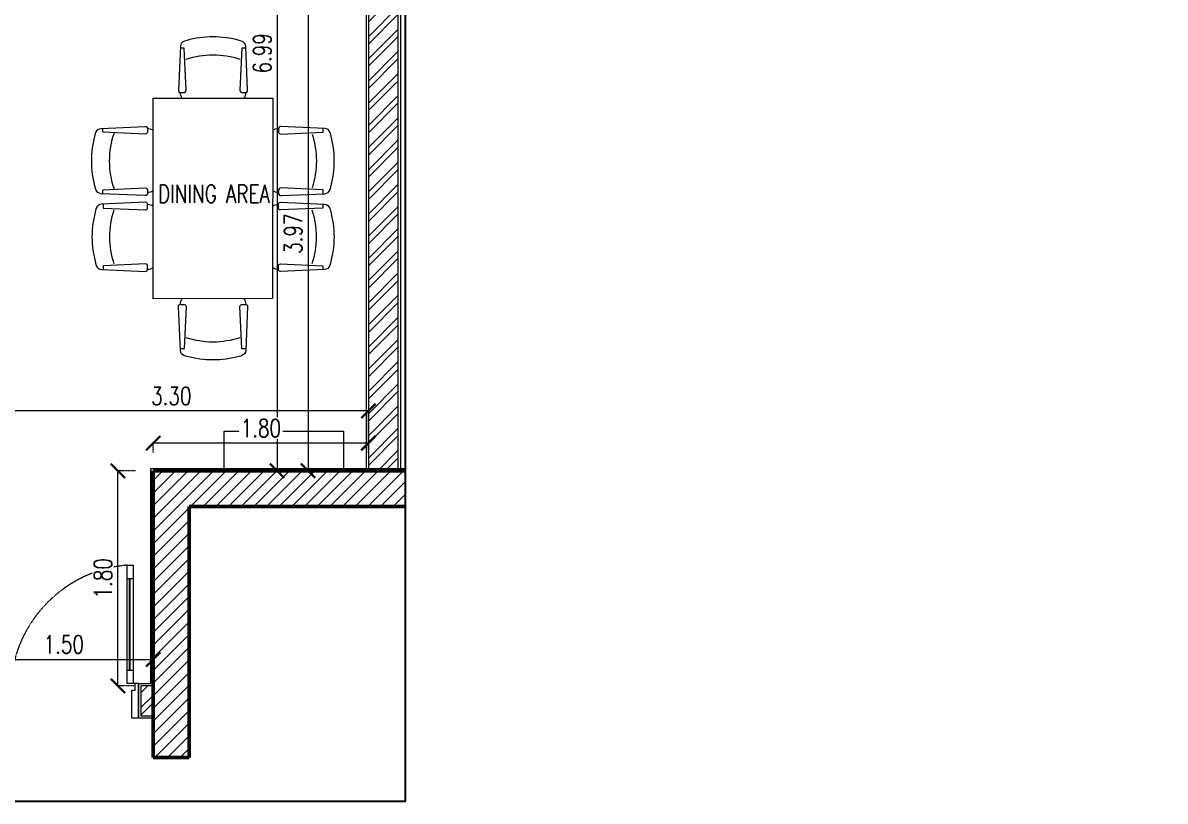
# Model space of a CAD drawing. Header units: metres. Extents: x 0 to 104350, y 982 to 43174.
# Drawn here: x 16527 to 26087, y 14509 to 21025 of the extents above; entities that cross this region are included whole.
import ezdxf
from ezdxf.xclip import XClip

# ---------------------------------------------------------------- set-up
doc = ezdxf.new("R2010")
doc.units = ezdxf.units.M
doc.header["$XCLIPFRAME"] = 2
doc.linetypes.add('DASHED2', pattern=[0.375, 0.25, -0.125])
doc.linetypes.add('DOT2', pattern=[0.125, 0, -0.125])
doc.layers.get('0').update_dxf_attribs({"lineweight": 30})
for name, color, linetype, lineweight in [('A-ANNO-DIMS', 1, 'Continuous', 0), ('A-CLNG-GRID', 2, 'Continuous', 5), ('A-DOOR', 1, 'Continuous', 5), ('A-DOOR-FRAM', 1, 'Continuous', 0), ('A-FURN', 8, 'Continuous', 0), ('A-ROOM-NMBR', 1, 'Continuous', 0), ('A-WALL', 3, 'Continuous', 18), ('dimensions', 90, 'Continuous', 30), ('G-ANNO-HATCH', 8, 'Continuous', 0), ('HATCH', 8, 'Continuous', 0), ('S-COLS', 52, 'Continuous', 9)]:
    doc.layers.add(name, color=color, linetype=linetype, lineweight=lineweight)
doc.styles.add('$2$08-M-BLDG-1_50', font='romans.shx', dxfattribs={"width": 0.75, "height": 150})
doc.styles.add('Al-Jazi-text-100', font='romans.shx', dxfattribs={"width": 0.75, "height": 150})
doc.styles.get("Standard").update_dxf_attribs({"font": 'arial.ttf'})
doc.dimstyles.new('Al-Jazi-DIM 100', dxfattribs={"dimtxt": 150, "dimasz": 120, "dimexe": 0, "dimexo": 150, "dimgap": 50, "dimtad": 1, "dimlfac": 0.001, "dimzin": 1, "dimdsep": 46, "dimtxsty": 'Al-Jazi-text-100', "dimblk": 'ARCHTICK', "dimcen": 150, "dimclrd": 1, "dimclre": 256, "dimclrt": 2, "dimadec": 0, "dimazin": 0, "dimtfac": 1, "dimtix": 1, "dimtmove": 2, "dimatfit": 2, "dimfxl": 150, "dimtfill": 1, "dimtolj": 1, "dimlwd": 5, "dimlwe": 5, "dimarcsym": 0})
doc.dimstyles.new('ISO-25', dxfattribs={"dimtxt": 60, "dimasz": 20, "dimexe": 1.25, "dimexo": 0.625, "dimgap": 0.1, "dimtad": 0, "dimtxsty": 'Standard', "dimblk": 'ARCHTICK', "dimcen": 2.5, "dimse1": 1, "dimse2": 1, "dimadec": 0, "dimazin": 0, "dimtfac": 1, "dimtmove": 0, "dimatfit": 3, "dimldrblk": 'ARCHTICK', "dimfxl": 1, "dimarcsym": 0})
pattern_1 = [(45, (-188201.82, 35283.02), (-92.807765, 92.807765), []), (45, (-188139.95, 35283.02), (-92.807765, 92.807765), [])]
pattern_2 = [(45, (116748.97, -54336.016), (-53.033, 53.033), [])]

# ---------------------------------------------------------------- blocks, each defined once
blk = doc.blocks.new('*U119')
for p, q in [((-5314.1, 135750.6), (-5249.2, 135754.1)), ((-5201.2, 134855.4), (-5249.2, 135754.1)), ((-5251.2, 134852.7), (-5299.1, 135751.4)), ((-5243.9, 135654.2), (-5293.8, 135651.6)), ((-5271.3, 135652.8), (-5234.1, 134955.1)), ((-5266.3, 135653), (-5229.1, 134955.4)), ((-5206.6, 134956.6), (-5256.6, 134953.9)), ((-5201.2, 134855.4), (-5251.2, 134852.7))]:
    blk.add_line(p, q)
at = {"linetype": 'DASHED2'}
blk.add_arc((-5341.8, 135819.4), 974.2, 278.29264, 1.87026, dxfattribs=at)
at = {"layer": 'A-DOOR-FRAM'}
for p, q in [((-5353.1, 136012.6), (-5303.2, 136015.2)), ((-4404.4, 136063.2), (-4354.5, 136065.8)), ((-4354.5, 136065.8), (-4340.5, 135802.6)), ((-5339, 135749.3), (-5353.1, 136012.6)), ((-4340.5, 135802.6), (-4365.4, 135801.2)), ((-5339, 135749.3), (-5314.1, 135750.6))]:
    blk.add_line(p, q, dxfattribs=at)
for points in [[(-5303.2, 136015.2), (-5291.8, 135801.9), (-5316.7, 135800.6), (-5314.1, 135750.6)], [(-4404.4, 136063.2), (-4393.1, 135849.8), (-4368.1, 135851.2), (-4365.4, 135801.2)]]:
    blk.add_lwpolyline(points, dxfattribs=at)
blk = doc.blocks.new('A$C78284c7d')
at = {"layer": 'A-FURN'}
for points in [[(-271.9, 906.7), (-243.4, 906.7, -0.401286), (-242.2, 905.5), (-226.6, 552.8, -0.50046), (-249.4, 534.6), (-268, 534.6, -0.50046), (-290.8, 552.8), (-274.4, 920.9, -0.320293), (-240.4, 964.4), (-221, 970.1, -0.136318), (219.1, 970), (238.5, 964.3, -0.320293), (272.5, 920.9), (288.8, 552.7, -0.50046), (266, 534.5), (247.4, 534.6, -0.50046), (224.6, 552.8), (240.3, 905.5, -0.401286), (241.5, 906.6), (274.4, 906.6)], [(-922.2, -310), (-922.2, -281.5, -0.401286), (-921.1, -280.3), (-568.4, -264.7, -0.50046), (-550.2, -287.5), (-550.2, -306.1, -0.50046), (-568.4, -328.9), (-936.5, -312.5, -0.320293), (-979.9, -278.5), (-985.6, -259.1, -0.136318), (-985.6, 181), (-979.9, 200.4, -0.320293), (-936.4, 234.4), (-568.3, 250.7, -0.50046), (-550.1, 227.9), (-550.1, 209.3, -0.50046), (-568.3, 186.5), (-921.1, 202.2, -0.401286), (-922.2, 203.4), (-922.2, 236.3)], [(920.9, -309.9), (920.9, -281.5, 0.401286), (919.7, -280.3), (567, -264.7, 0.50046), (548.8, -287.4), (548.8, -306.1, 0.50046), (567, -328.9), (935.1, -312.5, 0.320293), (978.6, -278.5), (984.3, -259.1, 0.136318), (984.2, 181), (978.5, 200.4, 0.320293), (935.1, 234.4), (566.9, 250.7, 0.50046), (548.7, 228), (548.7, 209.3, 0.50046), (566.9, 186.5), (919.7, 202.2, 0.401286), (920.8, 203.4), (920.8, 236.3)], [(-920.1, -403.3), (-920.1, -431.8, 0.401286), (-919, -432.9), (-566.2, -448.6, 0.50046), (-548, -425.8), (-548, -407.1, 0.50046), (-566.2, -384.4), (-934.3, -400.7, 0.320293), (-977.8, -434.8), (-983.5, -454.2, 0.136318), (-983.5, -894.2), (-977.8, -913.6, 0.320293), (-934.3, -947.7), (-566.2, -964, 0.50046), (-548, -941.2), (-548, -922.5, 0.50046), (-566.2, -899.8), (-918.9, -915.5, 0.401286), (-920.1, -916.6), (-920.1, -949.5)], [(918.7, -403.3), (918.7, -431.7, -0.401286), (917.6, -432.9), (564.8, -448.5, -0.50046), (546.6, -425.8), (546.6, -407.1, -0.50046), (564.9, -384.4), (933, -400.7, -0.320293), (976.4, -434.7), (982.1, -454.2, -0.136318), (982.1, -894.2), (976.4, -913.6, -0.320293), (932.9, -947.6), (564.8, -963.9, -0.50046), (546.6, -941.2), (546.6, -922.5, -0.50046), (564.8, -899.8), (917.6, -915.4, -0.401286), (918.7, -916.6), (918.7, -949.5)], [(-271.9, -1611.3), (-243.4, -1611.3, 0.401286), (-242.2, -1610.1), (-226.6, -1257.4, 0.50046), (-249.4, -1239.2), (-268, -1239.2, 0.50046), (-290.8, -1257.4), (-274.4, -1625.5, 0.320293), (-240.4, -1669), (-221, -1674.7, 0.136318), (219.1, -1674.6), (238.5, -1668.9, 0.320293), (272.5, -1625.5), (288.8, -1257.3, 0.50046), (266, -1239.1), (247.4, -1239.2, 0.50046), (224.6, -1257.4), (240.3, -1610.1, 0.401286), (241.5, -1611.2), (274.4, -1611.2)]]:
    blk.add_lwpolyline(points, format="xyb", dxfattribs=at)
blk.add_lwpolyline([(-501, 487.1), (-499, -1191.5), (501, -1191.6), (499, 487), (499, 487), (-501, 487.1)], close=True, dxfattribs=at)
for centre, radius, start, end in [((-0.9, 136), 714.4, 71.57625, 108.41375), ((-186.4, 535.2), 87.7, 180.71077, 213.26635), ((184.4, 535.1), 87.7, 326.91897, 359.27924), ((-550.7, 146.3), 87.7, 55.21185, 89.27924), ((549.3, 146.3), 87.7, 90.72076, 123.08103), ((150.2, -39), 714.4, 340.61889, 19.36955), ((-151.6, -39), 714.4, 161.57625, 198.41375), ((-548.6, -215.7), 87.7, 268.9797, 303.58806), ((547.2, -215.9), 87.7, 237.37382, 271.02032), ((-149.5, -674.3), 714.4, 161.58625, 198.42375), ((-548.6, -488.8), 87.7, 56.29787, 89.28923), ((547.2, -488.7), 87.7, 90.71077, 122.51528), ((148.1, -674.2), 714.4, 341.57625, 18.41375), ((-548.6, -859.6), 87.7, 270.72076, 303.08103), ((547.2, -859.5), 87.7, 237.96853, 269.27924), ((-186.4, -1239.8), 87.7, 146.63006, 179.28923), ((184.4, -1239.7), 87.7, 0.72076, 33.08103), ((-0.9, -840.6), 714.4, 251.58625, 288.42375)]:
    blk.add_arc(centre, radius, start, end, dxfattribs=at)
blk = doc.blocks.new('Typical')
at = {"layer": 'S-COLS'}
h = blk.add_hatch(dxfattribs=at)
h.set_pattern_fill('FP_1', color=256, scale=1000, style=0, pattern_type=2)
h.set_pattern_definition(pattern_2)
h.paths.add_polyline_path([(113988.1, -49026.4), (117538.3, -49026.4), (117538.3, -48726.4), (113988.1, -48726.4)])
h = blk.add_hatch(dxfattribs=at)
h.set_pattern_fill('FP_1', color=256, scale=1000, style=0, pattern_type=2)
h.set_pattern_definition(pattern_2)
h.paths.add_polyline_path([(114288.1, -51126.4), (114288.1, -49026.4), (113988.1, -49026.4), (113988.1, -51126.4)])
at = {"layer": 'S-COLS', "lineweight": 50}
for p, q in [((117838.3, -48726.4), (113988.1, -48726.4)), ((113988.1, -48726.4), (113988.1, -51126.4)), ((114288.1, -49026.4), (117538.3, -49026.4)), ((114288.1, -51126.4), (114288.1, -49026.4)), ((113988.1, -51126.4), (114288.1, -51126.4))]:
    blk.add_line(p, q, dxfattribs=at)
blk = doc.blocks.new('_ArchTick')
at = {"color": 0, "linetype": 'ByBlock', "const_width": 0.15}
blk.add_lwpolyline([(-0.5, -0.5), (0.5, 0.5)], dxfattribs=at)
blk = doc.blocks.new('*D184')
at = {"layer": 'A-ANNO-DIMS', "linetype": 'DOT2', "lineweight": 5, "transparency": 16777216}
for p, q in [((19269.4, 21244.2), (18915.1, 21244.2)), ((19269.4, 17274.2), (18915.1, 17274.2))]:
    blk.add_line(p, q, dxfattribs=at)
at = {"layer": 'A-ANNO-DIMS', "color": 1, "lineweight": 5, "transparency": 16777216}
blk.add_line((18915.1, 21244.2), (18915.1, 17274.2), dxfattribs=at)
at = {"layer": 'Defpoints', "color": 0, "transparency": 16777216}
for p in [(19419.4, 21244.2), (18915.1, 17274.2), (19419.4, 17274.2)]:
    blk.add_point(p, dxfattribs=at)
at = {"layer": 'A-ANNO-DIMS', "color": 1, "lineweight": 5, "transparency": 16777216, "xscale": 120, "yscale": 120, "zscale": 120}
for p, rotation in [((18915.1, 21244.2), 90), ((18915.1, 17274.2), 270)]:
    blk.add_blockref('_ArchTick', p, dxfattribs=dict(at, rotation=rotation))
at = {"layer": 'A-ANNO-DIMS', "color": 2, "transparency": 16777216, "insert": (18790.1, 19259.2), "char_height": 150, "attachment_point": 5, "rotation": 90, "style": 'Al-Jazi-text-100', "bg_fill": 3, "box_fill_scale": 1.1, "bg_fill_color": 256, "bg_fill_true_color": 13158600, "bg_fill_transparency": 0}
blk.add_mtext('\\A1;3.97', dxfattribs=at)
blk = doc.blocks.new('*D185')
at = {"layer": 'A-ANNO-DIMS', "linetype": 'DOT2', "lineweight": 5, "transparency": 16777216}
for p, q in [((19269.4, 24264.2), (18655.7, 24264.2)), ((19269.4, 17274.2), (18655.7, 17274.2))]:
    blk.add_line(p, q, dxfattribs=at)
at = {"layer": 'A-ANNO-DIMS', "color": 1, "lineweight": 5, "transparency": 16777216}
blk.add_line((18655.7, 24264.2), (18655.7, 17274.2), dxfattribs=at)
at = {"layer": 'Defpoints', "color": 0, "transparency": 16777216}
for p in [(19419.4, 24264.2), (18655.7, 17274.2), (19419.4, 17274.2)]:
    blk.add_point(p, dxfattribs=at)
at = {"layer": 'A-ANNO-DIMS', "color": 1, "lineweight": 5, "transparency": 16777216, "xscale": 120, "yscale": 120, "zscale": 120}
for p, rotation in [((18655.7, 24264.2), 90), ((18655.7, 17274.2), 270)]:
    blk.add_blockref('_ArchTick', p, dxfattribs=dict(at, rotation=rotation))
at = {"layer": 'A-ANNO-DIMS', "color": 2, "transparency": 16777216, "insert": (18530.7, 20769.2), "char_height": 150, "attachment_point": 5, "rotation": 90, "style": 'Al-Jazi-text-100', "bg_fill": 3, "box_fill_scale": 1.1, "bg_fill_color": 256, "bg_fill_true_color": 13158600, "bg_fill_transparency": 0}
blk.add_mtext('\\A1;6.99', dxfattribs=at)
blk = doc.blocks.new('*D186')
at = {"layer": 'A-ANNO-DIMS', "linetype": 'DOT2', "lineweight": 5, "transparency": 16777216}
for p, q in [((16120.2, 15624.2), (16120.2, 15695.7)), ((17619.4, 15624.2), (17619.4, 15695.7))]:
    blk.add_line(p, q, dxfattribs=at)
at = {"layer": 'A-ANNO-DIMS', "color": 1, "lineweight": 5, "transparency": 16777216}
blk.add_line((16120.2, 15695.7), (17619.4, 15695.7), dxfattribs=at)
at = {"layer": 'Defpoints', "color": 0, "transparency": 16777216}
for p in [(17619.4, 15695.7), (16120.2, 15474.2), (17619.4, 15474.2)]:
    blk.add_point(p, dxfattribs=at)
at = {"layer": 'A-ANNO-DIMS', "color": 1, "lineweight": 5, "transparency": 16777216, "xscale": 120, "yscale": 120, "zscale": 120, "rotation": 180}
blk.add_blockref('_ArchTick', (16120.2, 15695.7), dxfattribs=at)
at = {"layer": 'A-ANNO-DIMS', "color": 1, "lineweight": 5, "transparency": 16777216, "xscale": 120, "yscale": 120, "zscale": 120}
blk.add_blockref('_ArchTick', (17619.4, 15695.7), dxfattribs=at)
at = {"layer": 'A-ANNO-DIMS', "color": 2, "transparency": 16777216, "insert": (16869.8, 15820.7), "char_height": 150, "attachment_point": 5, "style": 'Al-Jazi-text-100', "bg_fill": 3, "box_fill_scale": 1.1, "bg_fill_color": 256, "bg_fill_true_color": 13158600, "bg_fill_transparency": 0}
blk.add_mtext('\\A1;1.50', dxfattribs=at)
blk = doc.blocks.new('*D187')
at = {"layer": 'A-ANNO-DIMS', "linetype": 'DOT2', "lineweight": 5, "transparency": 16777216}
for p, q in [((17469.2, 17274.2), (17323.1, 17274.2)), ((17469.2, 15474.2), (17323.1, 15474.2))]:
    blk.add_line(p, q, dxfattribs=at)
at = {"layer": 'A-ANNO-DIMS', "color": 1, "lineweight": 5, "transparency": 16777216}
blk.add_line((17323.1, 15474.2), (17323.1, 17274.2), dxfattribs=at)
at = {"layer": 'Defpoints', "color": 0, "transparency": 16777216}
for p in [(17323.1, 17274.2), (17619.2, 17274.2), (17619.2, 15474.2)]:
    blk.add_point(p, dxfattribs=at)
at = {"layer": 'A-ANNO-DIMS', "color": 1, "lineweight": 5, "transparency": 16777216, "xscale": 120, "yscale": 120, "zscale": 120}
for p, rotation in [((17323.1, 17274.2), 90), ((17323.1, 15474.2), 270)]:
    blk.add_blockref('_ArchTick', p, dxfattribs=dict(at, rotation=rotation))
at = {"layer": 'A-ANNO-DIMS', "color": 2, "transparency": 16777216, "insert": (17198.1, 16374.2), "char_height": 150, "attachment_point": 5, "rotation": 90, "style": 'Al-Jazi-text-100', "bg_fill": 3, "box_fill_scale": 1.1, "bg_fill_color": 256, "bg_fill_true_color": 13158600, "bg_fill_transparency": 0}
blk.add_mtext('\\A1;1.80', dxfattribs=at)
blk = doc.blocks.new('*D188')
at = {"layer": 'A-ANNO-DIMS', "linetype": 'DOT2', "lineweight": 5, "transparency": 16777216}
for p, q in [((17619.2, 17424.2), (17619.2, 17506.4)), ((19419.4, 17424.2), (19419.4, 17506.4))]:
    blk.add_line(p, q, dxfattribs=at)
at = {"layer": 'A-ANNO-DIMS', "color": 1, "lineweight": 5, "transparency": 16777216}
blk.add_line((19419.4, 17506.4), (17619.2, 17506.4), dxfattribs=at)
at = {"layer": 'Defpoints', "color": 0, "transparency": 16777216}
for p in [(17619.2, 17506.4), (17619.2, 17274.2), (19419.4, 17274.2)]:
    blk.add_point(p, dxfattribs=at)
at = {"layer": 'A-ANNO-DIMS', "color": 1, "lineweight": 5, "transparency": 16777216, "xscale": 120, "yscale": 120, "zscale": 120, "rotation": 180}
blk.add_blockref('_ArchTick', (17619.2, 17506.4), dxfattribs=at)
at = {"layer": 'A-ANNO-DIMS', "color": 1, "lineweight": 5, "transparency": 16777216, "xscale": 120, "yscale": 120, "zscale": 120}
blk.add_blockref('_ArchTick', (19419.4, 17506.4), dxfattribs=at)
at = {"layer": 'A-ANNO-DIMS', "color": 2, "transparency": 16777216, "insert": (18519.3, 17631.4), "char_height": 150, "attachment_point": 5, "style": 'Al-Jazi-text-100', "bg_fill": 3, "box_fill_scale": 1.1, "bg_fill_color": 256, "bg_fill_true_color": 13158600, "bg_fill_transparency": 0}
blk.add_mtext('\\A1;1.80', dxfattribs=at)
blk = doc.blocks.new('*D215')
at = {"layer": 'A-ANNO-DIMS', "linetype": 'DOT2', "lineweight": 5, "transparency": 16777216}
for p, q in [((16120.2, 17771.2), (16120.2, 17775.5)), ((19419.4, 17424.2), (19419.4, 17775.5))]:
    blk.add_line(p, q, dxfattribs=at)
at = {"layer": 'A-ANNO-DIMS', "color": 1, "lineweight": 5, "transparency": 16777216}
blk.add_line((19419.4, 17775.5), (16120.2, 17775.5), dxfattribs=at)
at = {"layer": 'Defpoints', "color": 0, "transparency": 16777216}
for p in [(16120.2, 17775.5), (16120.2, 17621.2), (19419.4, 17274.2)]:
    blk.add_point(p, dxfattribs=at)
at = {"layer": 'A-ANNO-DIMS', "color": 1, "lineweight": 5, "transparency": 16777216, "xscale": 120, "yscale": 120, "zscale": 120, "rotation": 180}
blk.add_blockref('_ArchTick', (16120.2, 17775.5), dxfattribs=at)
at = {"layer": 'A-ANNO-DIMS', "color": 1, "lineweight": 5, "transparency": 16777216, "xscale": 120, "yscale": 120, "zscale": 120}
blk.add_blockref('_ArchTick', (19419.4, 17775.5), dxfattribs=at)
at = {"layer": 'A-ANNO-DIMS', "color": 2, "transparency": 16777216, "insert": (17769.8, 17900.5), "char_height": 150, "attachment_point": 5, "style": 'Al-Jazi-text-100', "bg_fill": 3, "box_fill_scale": 1.1, "bg_fill_color": 256, "bg_fill_true_color": 13158600, "bg_fill_transparency": 0}
blk.add_mtext('\\A1;3.30', dxfattribs=at)
blk = doc.blocks.new('*D619')
at = {"layer": 'Defpoints', "color": 0, "transparency": 16777216}
for p in [(98240, 15397.6), (0, 14797.6), (98307.6, 14797.6)]:
    blk.add_point(p, dxfattribs=at)
at = {"layer": 'dimensions', "color": 0, "lineweight": -2, "transparency": 16777216}
for p, q in [((98307.6, 15397.6), (98307.6, 15164)), ((98307.6, 14797.6), (98307.6, 15031.1))]:
    blk.add_line(p, q, dxfattribs=at)
at = {"layer": 'dimensions', "color": 0, "lineweight": -2, "transparency": 16777216, "xscale": 20, "yscale": 20, "zscale": 20}
for p, rotation in [((98307.6, 15397.6), 90), ((98307.6, 14797.6), 270)]:
    blk.add_blockref('_ArchTick', p, dxfattribs=dict(at, rotation=rotation))
at = {"layer": 'dimensions', "color": 0, "transparency": 16777216, "insert": (98307.6, 15097.6), "char_height": 60, "attachment_point": 5, "rotation": 90}
blk.add_mtext('600', dxfattribs=at)

msp = doc.modelspace()

# ---------------------------------------------------------------- hatches: boundary and pattern name
at = {"layer": 'G-ANNO-HATCH'}
h = msp.add_hatch(dxfattribs=at)
h.set_pattern_fill('ANSI32', color=256, scale=350)
h.set_pattern_definition(pattern_1)
h.paths.add_polyline_path([(19669.424, 21244.173), (19419.424, 21244.173), (19419.424, 17274.172), (19669.424, 17274.172)])
h = msp.add_hatch(dxfattribs=at)
h.set_pattern_fill('ANSI32', color=256, scale=350)
h.set_pattern_definition(pattern_1)
h.paths.add_polyline_path([(17619.429, 15474.173), (17515.301, 15474.173), (17515.301, 15224.173), (17619.429, 15224.173)])

# ---------------------------------------------------------------- linework, layer by layer
msp.add_lwpolyline([(3402.514, 14508.598), (19730.625, 14508.598), (19730.625, 26618.05), (3402.514, 26618.05)], close=True)
at = {"layer": 'A-CLNG-GRID'}
for points in [[(19730.625, 24534.173), (19689.424, 24534.173), (19689.424, 25734.173), (19399.424, 25734.173), (19399.424, 24534.173), (19237.137, 24534.173), (19237.137, 24244.173), (19399.424, 24244.173), (19399.424, 21764.173), (19033.831, 21764.173), (19033.831, 21224.173), (19399.424, 21224.173), (19399.424, 17274.172)], [(19689.424, 17274.172), (19689.424, 24244.173), (19730.625, 24244.173)], [(17619.429, 15204.173), (17495.301, 15204.173), (17495.301, 15494.173), (17599.429, 15494.173), (17599.221, 17294.172), (19730.625, 17294.172)]]:
    msp.add_lwpolyline(points, dxfattribs=at)
at = {"layer": 'A-FURN', "elevation": 0}
msp.add_lwpolyline([(19210.444, 17274.172), (18212.654, 17274.172), (18212.654, 17605.131), (19210.444, 17605.131)], close=True, dxfattribs=at)
at = {"layer": 'A-WALL'}
for points in [[(19730.625, 24514.173), (19669.424, 24514.173), (19669.424, 25714.173), (19419.424, 25714.173), (19419.424, 24514.173), (19257.137, 24514.173), (19257.137, 24264.173), (19419.424, 24264.173), (19419.424, 21744.173), (19053.831, 21744.173), (19053.831, 21244.173), (19419.424, 21244.173), (19419.424, 17274.172)], [(19669.424, 17274.172), (19669.424, 24264.173), (19730.625, 24264.173)], [(17619.429, 15474.173), (17515.301, 15474.173), (17515.301, 15224.173), (17619.429, 15224.173)]]:
    msp.add_lwpolyline(points, dxfattribs=at)
at = {"layer": 'HATCH'}
for points in [[(19669.424, 21244.173), (19419.424, 21244.173), (19419.424, 17274.172), (19669.424, 17274.172), (19669.424, 21244.173)], [(17619.429, 15474.173), (17515.301, 15474.173), (17515.301, 15224.173), (17619.429, 15224.173)]]:
    msp.add_lwpolyline(points, close=True, dxfattribs=at)
msp.add_lwpolyline([(19419.424, 17274.172), (19669.424, 17274.172)], dxfattribs=at)

# ---------------------------------------------------------------- block references
ref = msp.add_blockref('Typical', (-96368.841, 66000.567))
XClip(ref).set_block_clipping_path([(99771.3550347491, -51491.9684601382), (116099.4655573423, -39382.5165601852)])
at = {"layer": 'A-DOOR', "xscale": 1.100000054100572, "yscale": 1.100000054100572, "zscale": 1.100000054100572, "rotation": 176.9472523896112}
msp.add_blockref('*U119', (19582.988, 164919.288), dxfattribs=at)
at = {"layer": 'A-FURN', "xscale": -1}
msp.add_blockref('A$C78284c7d', (18117.995, 19906.976), dxfattribs=at)

# ---------------------------------------------------------------- texts
at = {"layer": 'A-ROOM-NMBR', "lineweight": 0, "insert": (18126.849, 19518.332), "char_height": 150, "width": 1444.80489, "attachment_point": 8, "line_spacing_factor": 0.9, "style": '$2$08-M-BLDG-1_50'}
msp.add_mtext('\\pxt10;DINING AREA', dxfattribs=at)

# ---------------------------------------------------------------- next in the draw order: dimensions: what is measured, and where the dimension line sits
at = {"layer": 'A-ANNO-DIMS'}
dim = msp.add_linear_dim(base=(18915.051, 17274.172), p1=(19419.424, 21244.173), p2=(19419.424, 17274.172), angle=90, dimstyle='Al-Jazi-DIM 100', dxfattribs=at)
dim.commit()
dim.dimension.update_dxf_attribs({"geometry": '*D184', "text_midpoint": (18790.051, 19259.173)})
dim = msp.add_linear_dim(base=(17619.429, 15695.684), p1=(16120.156, 15474.173), p2=(17619.429, 15474.173), dimstyle='Al-Jazi-DIM 100', dxfattribs=at)
dim.commit()
dim.dimension.update_dxf_attribs({"geometry": '*D186', "text_midpoint": (16869.793, 15820.684)})

# ---------------------------------------------------------------- next in the draw order: dimensions: what is measured, and where the dimension line sits
for base, p1, p2, picture, middle in [((18655.734, 17274.172), (19419.424, 24264.173), (19419.424, 17274.172), '*D185', (18530.734, 20769.173)), ((17323.073, 17274.172), (17619.233, 15474.173), (17619.233, 17274.172), '*D187', (17198.073, 16374.173))]:
    dim = msp.add_linear_dim(base=base, p1=p1, p2=p2, angle=90, dimstyle='Al-Jazi-DIM 100', dxfattribs=at)
    dim.commit()
    dim.dimension.update_dxf_attribs({"geometry": picture, "text_midpoint": middle})

# ---------------------------------------------------------------- next in the draw order: dimensions: what is measured, and where the dimension line sits
dim = msp.add_linear_dim(base=(17619.233, 17506.42), p1=(19419.424, 17274.172), p2=(17619.233, 17274.172), dimstyle='Al-Jazi-DIM 100', dxfattribs=at)
dim.commit()
dim.dimension.update_dxf_attribs({"geometry": '*D188', "text_midpoint": (18519.329, 17631.42)})
at = {"layer": 'dimensions'}
dim = msp.add_linear_dim(base=(98307.602, 14797.588), p1=(98240.001, 15397.588), p2=(0, 14797.588), angle=90, dimstyle='ISO-25', dxfattribs=at)
dim.commit()
dim.dimension.update_dxf_attribs({"geometry": '*D619', "text_midpoint": (98307.602, 15097.588)})

# ---------------------------------------------------------------- next in the draw order: dimensions: what is measured, and where the dimension line sits
at = {"layer": 'A-ANNO-DIMS'}
dim = msp.add_linear_dim(base=(16120.156, 17775.512), p1=(19419.424, 17274.172), p2=(16120.156, 17621.201), dimstyle='Al-Jazi-DIM 100', dxfattribs=at)
dim.commit()
dim.dimension.update_dxf_attribs({"geometry": '*D215', "text_midpoint": (17769.79, 17900.512)})

doc.saveas('drawing.dxf')
